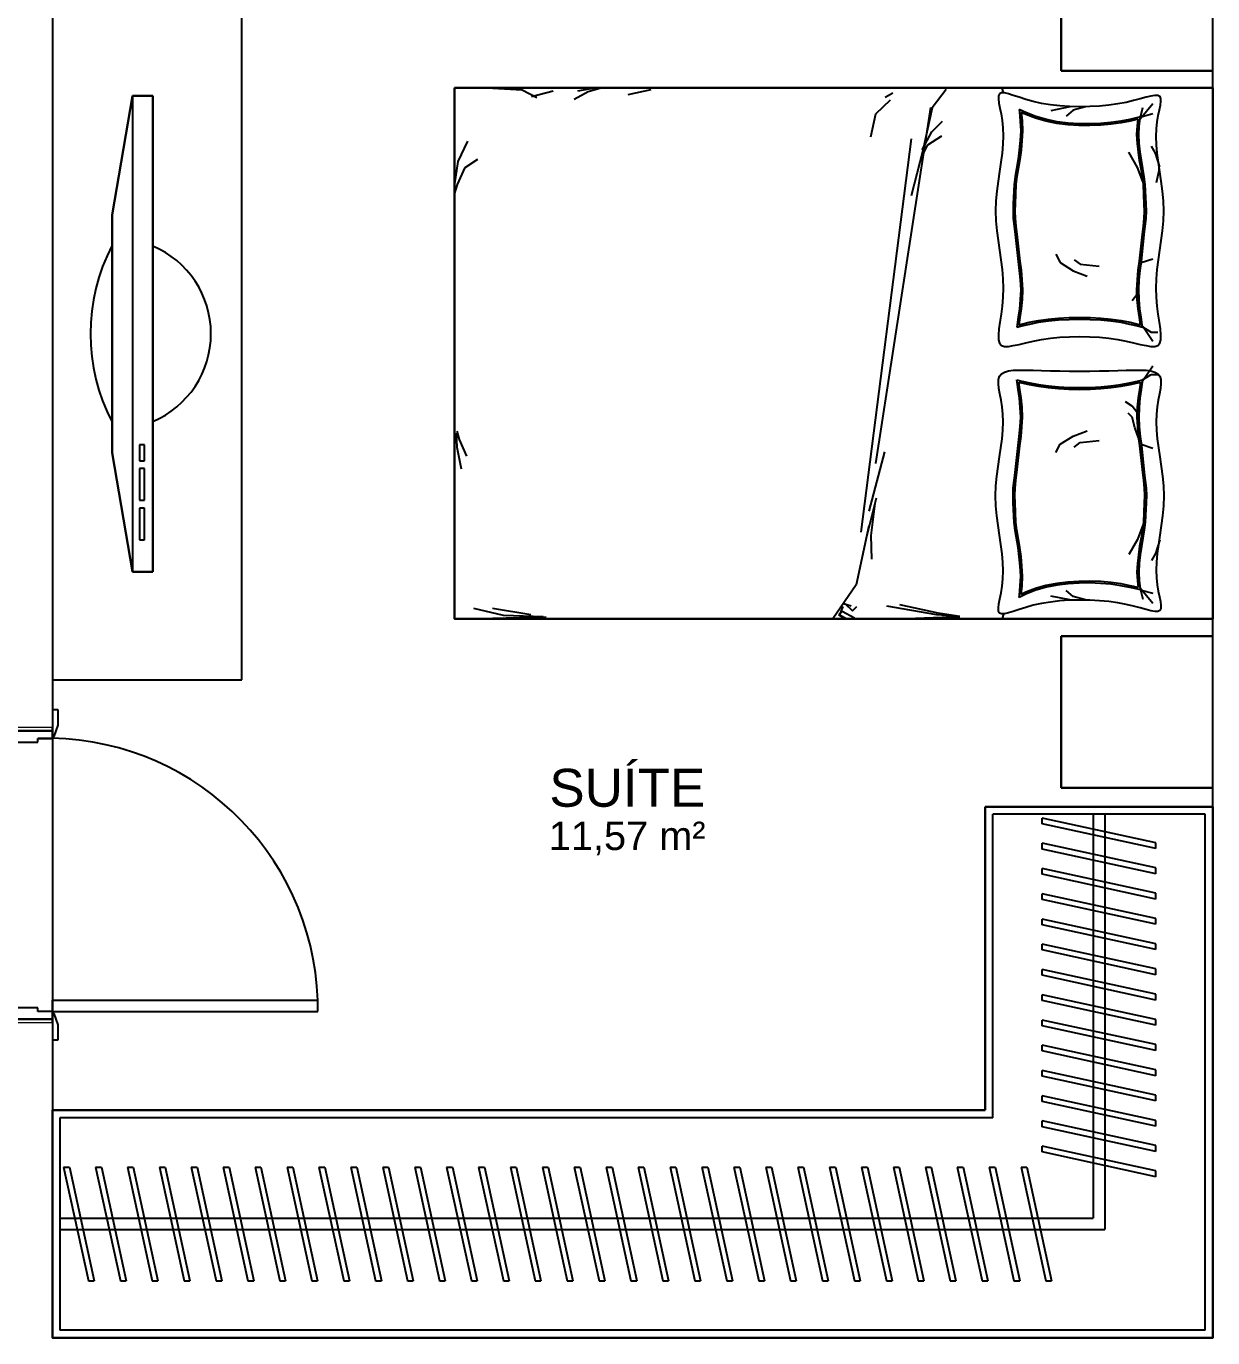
# Model space of a CAD drawing. Header units: centimetres. Extents: x -10.6 to 24.4, y 0 to 16.9.
# Drawn here: x 5.491 to 8.62, y 11.22 to 14.678 of the extents above; entities that cross this region are included whole.
import ezdxf

# ---------------------------------------------------------------- set-up
doc = ezdxf.new("R2010")
doc.units = ezdxf.units.CM
doc.layers.add('LANG-CAMA', color=9, linetype='Continuous')
doc.layers.add('LANG-PAREDE', color=3, linetype='Continuous')
doc.styles.add('Arial', font='arial.ttf', dxfattribs={"height": 7.5})
doc.styles.add('Arial_1', font='arial.ttf', dxfattribs={"height": 10})

msp = doc.modelspace()

# ---------------------------------------------------------------- linework, layer by layer
at = {"lineweight": 20}
for p, q in [((5.56, 12.83), (5.56, 15)), ((8.62, 15), (8.62, 12.62)), ((5.46, 12.83), (5.56, 12.83)), ((5.56, 12.05), (5.46, 12.05)), ((5.56, 11.82), (5.56, 12.05))]:
    msp.add_line(p, q, dxfattribs=at)
for p, q in [((8.22, 14.56), (8.22, 14.96)), ((8.22, 14.56), (8.22, 14.96)), ((8.22, 14.96), (8.22, 14.56)), ((6.06, 12.9547), (6.06, 14.8499)), ((8.62, 14.56), (8.22, 14.56)), ((8.62, 14.56), (8.22, 14.56)), ((8.22, 14.56), (8.62, 14.56)), ((5.7176, 14.1804), (5.771, 14.494)), ((5.7176, 14.1804), (5.771, 14.494)), ((5.771, 14.494), (5.7176, 14.1804)), ((5.771, 14.494), (5.8245, 14.494)), ((5.771, 14.494), (5.771, 13.2395)), ((5.771, 14.494), (5.8245, 14.494)), ((5.8245, 14.494), (5.771, 14.494)), ((5.8245, 14.494), (5.8245, 14.0981)), ((5.8245, 14.494), (5.8245, 13.2395)), ((5.8245, 13.2395), (5.8245, 14.494)), ((8.62, 14.515), (6.62, 14.515)), ((6.62, 14.515), (6.62, 13.115)), ((8.62, 14.515), (6.62, 14.515)), ((6.62, 14.515), (6.62, 13.115)), ((8.62, 14.515), (6.62, 14.515)), ((6.62, 14.515), (6.62, 13.115)), ((8.62, 14.515), (6.62, 14.515)), ((6.62, 14.515), (6.62, 13.115)), ((6.62, 13.115), (6.62, 14.515)), ((8.62, 14.515), (6.62, 14.515)), ((6.62, 14.515), (6.62, 13.115)), ((6.7059, 14.515), (6.7988, 14.51)), ((6.7988, 14.51), (6.8375, 14.4898)), ((6.881, 14.5066), (6.8237, 14.4914)), ((6.9732, 14.5049), (6.9361, 14.4847)), ((6.9951, 14.515), (6.9446, 14.5066)), ((7.0102, 14.515), (6.9732, 14.5049)), ((7.1382, 14.51), (7.0776, 14.4965)), ((7.7761, 14.5014), (7.7559, 14.4896)), ((7.9166, 14.5104), (7.8797, 14.462)), ((8.055, 14.4943), (8.0548, 14.4861)), ((8.0575, 14.4996), (8.055, 14.4943)), ((8.0626, 14.5019), (8.0575, 14.4996)), ((8.0705, 14.5016), (8.0626, 14.5019)), ((8.0679, 14.5017), (8.0644, 14.515)), ((8.081, 14.4991), (8.0705, 14.5016)), ((8.094, 14.4951), (8.081, 14.4991)), ((8.1093, 14.4901), (8.094, 14.4951)), ((8.1269, 14.4846), (8.1093, 14.4901)), ((8.444, 14.4901), (8.4287, 14.486)), ((8.457, 14.4934), (8.444, 14.4901)), ((8.4675, 14.4952), (8.457, 14.4934)), ((8.4754, 14.4951), (8.4675, 14.4952)), ((8.4805, 14.4926), (8.4754, 14.4951)), ((8.483, 14.4875), (8.4805, 14.4926)), ((8.4832, 14.4797), (8.483, 14.4875)), ((7.7693, 14.4829), (7.7306, 14.4459)), ((7.8757, 14.4636), (7.731, 13.5251)), ((7.8797, 14.462), (7.8555, 14.3497)), ((8.0548, 14.4861), (8.0562, 14.4751)), ((8.0562, 14.4751), (8.0587, 14.4618)), ((8.0587, 14.4618), (8.0617, 14.4462)), ((8.1092, 14.4581), (8.11, 14.4519)), ((8.1284, 14.4489), (8.1092, 14.4581)), ((8.1466, 14.4791), (8.1269, 14.4846)), ((8.1683, 14.4742), (8.1466, 14.4791)), ((8.1918, 14.4704), (8.1683, 14.4742)), ((8.2167, 14.4676), (8.1918, 14.4704)), ((8.2431, 14.4648), (8.1928, 14.4547)), ((8.2426, 14.4658), (8.2167, 14.4676)), ((8.2517, 14.4561), (8.233, 14.4403)), ((8.269, 14.4652), (8.2426, 14.4658)), ((8.2848, 14.4648), (8.2517, 14.4561)), ((8.2954, 14.4655), (8.269, 14.4652)), ((8.3213, 14.4669), (8.2954, 14.4655)), ((8.3462, 14.4692), (8.3213, 14.4669)), ((8.3697, 14.4725), (8.3462, 14.4692)), ((8.3914, 14.4767), (8.3697, 14.4725)), ((8.4111, 14.4813), (8.3914, 14.4767)), ((8.4287, 14.486), (8.4111, 14.4813)), ((8.4286, 14.4331), (8.4617, 14.4734)), ((8.4286, 14.4346), (8.4358, 14.4633)), ((8.4763, 14.442), (8.4793, 14.4567)), ((8.4793, 14.4567), (8.4818, 14.4694)), ((8.4818, 14.4694), (8.4832, 14.4797)), ((7.7306, 14.4459), (7.7171, 14.3853)), ((7.8788, 14.3988), (7.9074, 14.4274)), ((8.0617, 14.4462), (8.0645, 14.4286)), ((8.0645, 14.4286), (8.0667, 14.4093)), ((8.11, 14.4519), (8.1124, 14.4276)), ((8.1124, 14.4276), (8.1134, 14.402)), ((8.1148, 14.4503), (8.117, 14.4279)), ((8.1266, 14.4447), (8.1148, 14.4503)), ((8.117, 14.4279), (8.1179, 14.402)), ((8.1523, 14.4347), (8.1266, 14.4447)), ((8.1538, 14.4391), (8.1284, 14.4489)), ((8.1801, 14.4269), (8.1523, 14.4347)), ((8.1812, 14.4314), (8.1538, 14.4391)), ((8.2088, 14.4213), (8.1801, 14.4269)), ((8.2095, 14.4258), (8.1812, 14.4314)), ((8.2379, 14.4177), (8.2088, 14.4213)), ((8.2384, 14.4223), (8.2095, 14.4258)), ((8.2673, 14.4204), (8.2384, 14.4223)), ((8.2961, 14.4202), (8.2673, 14.4204)), ((8.3242, 14.4213), (8.2961, 14.4202)), ((8.3514, 14.4237), (8.3242, 14.4213)), ((8.3519, 14.4192), (8.3245, 14.4167)), ((8.3772, 14.4273), (8.3514, 14.4237)), ((8.378, 14.4228), (8.3519, 14.4192)), ((8.401, 14.4319), (8.3772, 14.4273)), ((8.402, 14.4274), (8.378, 14.4228)), ((8.4222, 14.4369), (8.401, 14.4319)), ((8.4233, 14.4324), (8.402, 14.4274)), ((8.4211, 14.4146), (8.4233, 14.4324)), ((8.429, 14.4387), (8.4222, 14.4369)), ((8.4257, 14.4142), (8.4282, 14.4344)), ((8.4282, 14.4344), (8.429, 14.4387)), ((8.4315, 14.4389), (8.4617, 14.4475)), ((8.4713, 14.4068), (8.4735, 14.4253)), ((8.4735, 14.4253), (8.4763, 14.442)), ((7.8535, 14.3516), (7.8788, 14.3988)), ((7.8687, 14.3651), (7.9057, 14.3887)), ((8.0667, 14.4093), (8.0675, 14.3885)), ((8.0675, 14.3885), (8.0667, 14.3664)), ((8.1134, 14.402), (8.1124, 14.3762)), ((8.1179, 14.402), (8.1169, 14.3758)), ((8.2672, 14.4159), (8.2379, 14.4177)), ((8.2961, 14.4156), (8.2672, 14.4159)), ((8.3245, 14.4167), (8.2961, 14.4156)), ((8.4201, 14.3919), (8.4211, 14.4146)), ((8.4211, 14.3686), (8.4201, 14.3919)), ((8.4246, 14.3919), (8.4257, 14.4142)), ((8.4257, 14.369), (8.4246, 14.3919)), ((8.4705, 14.3867), (8.4713, 14.4068)), ((8.4713, 14.3652), (8.4705, 14.3867)), ((6.6301, 14.3206), (6.6554, 14.3744)), ((7.8247, 14.3808), (7.6923, 13.3438)), ((7.8555, 14.3497), (7.8247, 14.2308)), ((7.8502, 14.3281), (7.8687, 14.3651)), ((8.0667, 14.3664), (8.0644, 14.3432)), ((8.1098, 14.3511), (8.1064, 14.3271)), ((8.1124, 14.3762), (8.1098, 14.3511)), ((8.1144, 14.3506), (8.1109, 14.3264)), ((8.1169, 14.3758), (8.1144, 14.3506)), ((8.4237, 14.3457), (8.4211, 14.3686)), ((8.4282, 14.3463), (8.4257, 14.369)), ((8.4689, 14.3426), (8.4588, 14.3613)), ((8.4736, 14.3425), (8.4713, 14.3652)), ((6.6217, 14.2616), (6.6301, 14.3206)), ((6.6486, 14.3054), (6.6823, 14.3273)), ((8.0612, 14.3191), (8.0575, 14.2943)), ((8.0644, 14.3432), (8.0612, 14.3191)), ((8.1064, 14.3271), (8.099, 14.2817)), ((8.1109, 14.3264), (8.1035, 14.2811)), ((8.4214, 14.3052), (8.3984, 14.3455)), ((8.4271, 14.3234), (8.4237, 14.3457)), ((8.4309, 14.3016), (8.4271, 14.3234)), ((8.4317, 14.3241), (8.4282, 14.3463)), ((8.4354, 14.3024), (8.4317, 14.3241)), ((8.4804, 14.3066), (8.4689, 14.3426)), ((8.4768, 14.3187), (8.4736, 14.3425)), ((8.4805, 14.294), (8.4768, 14.3187)), ((6.6284, 14.26), (6.6486, 14.3054)), ((8.0575, 14.2943), (8.0538, 14.2688)), ((8.099, 14.2817), (8.096, 14.2605)), ((8.1035, 14.2811), (8.1005, 14.2599)), ((8.4358, 14.2678), (8.4214, 14.3052)), ((8.4345, 14.2803), (8.4309, 14.3016)), ((8.4375, 14.2597), (8.4345, 14.2803)), ((8.439, 14.281), (8.4354, 14.3024)), ((8.442, 14.2602), (8.439, 14.281)), ((8.4775, 14.2966), (8.4703, 14.265)), ((8.4775, 14.3052), (8.4775, 14.2966)), ((8.4842, 14.2687), (8.4805, 14.294)), ((6.62, 14.2347), (6.6284, 14.26)), ((8.0538, 14.2688), (8.0505, 14.2429)), ((8.096, 14.2605), (8.0939, 14.2092)), ((8.1005, 14.2599), (8.0985, 14.2089)), ((8.4395, 14.2088), (8.4375, 14.2597)), ((8.4441, 14.2091), (8.442, 14.2602)), ((8.4875, 14.2429), (8.4842, 14.2687)), ((8.0482, 14.2168), (8.0474, 14.1906)), ((8.0505, 14.2429), (8.0482, 14.2168)), ((8.4898, 14.2168), (8.4875, 14.2429)), ((8.4906, 14.1906), (8.4898, 14.2168)), ((5.7176, 14.1), (5.7176, 14.1804)), ((5.7176, 13.5531), (5.7176, 14.1804)), ((5.7176, 14.1804), (5.7176, 13.5531)), ((8.0474, 14.1906), (8.0482, 14.1644)), ((8.0939, 14.2092), (8.0932, 14.1897)), ((8.0932, 14.1897), (8.0939, 14.1702)), ((8.0985, 14.2089), (8.0978, 14.1897)), ((8.0978, 14.1897), (8.0985, 14.1705)), ((8.4402, 14.1897), (8.4395, 14.2088)), ((8.4395, 14.1705), (8.4402, 14.1897)), ((8.4448, 14.1897), (8.4441, 14.2091)), ((8.4441, 14.1702), (8.4448, 14.1897)), ((8.4898, 14.1644), (8.4906, 14.1906)), ((8.0482, 14.1644), (8.0505, 14.1384)), ((8.0939, 14.1702), (8.096, 14.1499)), ((8.096, 14.1499), (8.099, 14.1286)), ((8.0985, 14.1705), (8.1005, 14.1504)), ((8.1005, 14.1504), (8.1035, 14.1293)), ((8.4345, 14.1293), (8.4375, 14.1504)), ((8.4375, 14.1504), (8.4395, 14.1705)), ((8.439, 14.1286), (8.442, 14.1499)), ((8.442, 14.1499), (8.4441, 14.1702)), ((8.4875, 14.1384), (8.4898, 14.1644)), ((8.0505, 14.1384), (8.0538, 14.1126)), ((8.0538, 14.1126), (8.0575, 14.0869)), ((8.099, 14.1286), (8.1064, 14.0577)), ((8.1035, 14.1293), (8.1109, 14.0584)), ((8.4271, 14.0584), (8.4345, 14.1293)), ((8.4316, 14.0577), (8.439, 14.1286)), ((8.4805, 14.0869), (8.4842, 14.1126)), ((8.4842, 14.1126), (8.4875, 14.1384)), ((8.0575, 14.0869), (8.0612, 14.0615)), ((8.2057, 14.0762), (8.2172, 14.0546)), ((8.2057, 14.0762), (8.2172, 14.0546)), ((8.4768, 14.0615), (8.4805, 14.0869)), ((8.0612, 14.0615), (8.0644, 14.0364)), ((8.1064, 14.0577), (8.1098, 14.0337)), ((8.1109, 14.0584), (8.1144, 14.0342)), ((8.2172, 14.0546), (8.2517, 14.0331)), ((8.2172, 14.0546), (8.2517, 14.0331)), ((8.2546, 14.0618), (8.2704, 14.0503)), ((8.2546, 14.0618), (8.2704, 14.0503)), ((8.2704, 14.0503), (8.3208, 14.0446)), ((8.2704, 14.0503), (8.3208, 14.0446)), ((8.4236, 14.0342), (8.4271, 14.0584)), ((8.4282, 14.0337), (8.4316, 14.0577)), ((8.4315, 14.0546), (8.4617, 14.0647)), ((8.4736, 14.0364), (8.4768, 14.0615)), ((8.0644, 14.0364), (8.0667, 14.0115)), ((8.0667, 14.0115), (8.0675, 13.9871)), ((8.1098, 14.0337), (8.1124, 14.0087)), ((8.1124, 14.0087), (8.1134, 13.9828)), ((8.1144, 14.0342), (8.1169, 14.009)), ((8.1169, 14.009), (8.1179, 13.9829)), ((8.2517, 14.0331), (8.2891, 14.0187)), ((8.2517, 14.0331), (8.2891, 14.0187)), ((8.4201, 13.9829), (8.4211, 14.009)), ((8.4211, 14.009), (8.4236, 14.0342)), ((8.4246, 13.9828), (8.4256, 14.0087)), ((8.4256, 14.0087), (8.4282, 14.0337)), ((8.4705, 13.9871), (8.4713, 14.0115)), ((8.4713, 14.0115), (8.4736, 14.0364)), ((8.0675, 13.9871), (8.0667, 13.9631)), ((8.1134, 13.9828), (8.1124, 13.9572)), ((8.1179, 13.9829), (8.117, 13.9569)), ((8.42, 13.9698), (8.4071, 13.954)), ((8.421, 13.9569), (8.4201, 13.9829)), ((8.4256, 13.9572), (8.4246, 13.9828)), ((8.4713, 13.9631), (8.4705, 13.9871)), ((8.0645, 13.9399), (8.0617, 13.918)), ((8.0667, 13.9631), (8.0645, 13.9399)), ((8.1124, 13.9572), (8.11, 13.9329)), ((8.117, 13.9569), (8.1146, 13.9323)), ((8.4234, 13.9323), (8.421, 13.9569)), ((8.428, 13.9329), (8.4256, 13.9572)), ((8.4735, 13.9399), (8.4713, 13.9631)), ((8.4763, 13.918), (8.4735, 13.9399)), ((8.0617, 13.918), (8.0587, 13.8977)), ((8.107, 13.9105), (8.104, 13.8906)), ((8.11, 13.9329), (8.107, 13.9105)), ((8.1116, 13.9099), (8.1087, 13.8906)), ((8.1146, 13.9323), (8.1116, 13.9099)), ((8.1362, 13.897), (8.16, 13.9016)), ((8.16, 13.9016), (8.1859, 13.9052)), ((8.1608, 13.8971), (8.1865, 13.9007)), ((8.1859, 13.9052), (8.213, 13.9078)), ((8.1865, 13.9007), (8.2133, 13.9032)), ((8.213, 13.9078), (8.2408, 13.9093)), ((8.2133, 13.9032), (8.241, 13.9047)), ((8.2408, 13.9093), (8.269, 13.9098)), ((8.241, 13.9047), (8.269, 13.9052)), ((8.269, 13.9098), (8.2972, 13.9093)), ((8.269, 13.9052), (8.297, 13.9047)), ((8.297, 13.9047), (8.3247, 13.9032)), ((8.2972, 13.9093), (8.325, 13.9078)), ((8.3247, 13.9032), (8.3515, 13.9007)), ((8.325, 13.9078), (8.3521, 13.9052)), ((8.3515, 13.9007), (8.3772, 13.8971)), ((8.3521, 13.9052), (8.378, 13.9016)), ((8.378, 13.9016), (8.4018, 13.897)), ((8.4264, 13.9099), (8.4234, 13.9323)), ((8.4293, 13.8906), (8.4264, 13.9099)), ((8.431, 13.9105), (8.428, 13.9329)), ((8.434, 13.8906), (8.431, 13.9105)), ((8.4793, 13.8977), (8.4763, 13.918)), ((8.0562, 13.8796), (8.0548, 13.8639)), ((8.0587, 13.8977), (8.0562, 13.8796)), ((8.104, 13.8906), (8.1032, 13.8846)), ((8.1032, 13.8846), (8.1164, 13.8878)), ((8.1087, 13.8906), (8.1153, 13.8922)), ((8.1153, 13.8922), (8.1362, 13.897)), ((8.1164, 13.8878), (8.1372, 13.8925)), ((8.1372, 13.8925), (8.1608, 13.8971)), ((8.3772, 13.8971), (8.4008, 13.8925)), ((8.4008, 13.8925), (8.4216, 13.8878)), ((8.4018, 13.897), (8.4227, 13.8922)), ((8.4216, 13.8878), (8.4348, 13.8846)), ((8.4227, 13.8922), (8.4293, 13.8906)), ((8.4348, 13.8846), (8.434, 13.8906)), ((8.4344, 13.885), (8.4574, 13.8707)), ((8.4358, 13.8865), (8.4617, 13.8477)), ((8.4574, 13.8707), (8.4747, 13.8707)), ((8.4818, 13.8796), (8.4793, 13.8977)), ((8.4832, 13.8639), (8.4818, 13.8796)), ((8.0548, 13.8639), (8.055, 13.8512)), ((8.055, 13.8512), (8.0575, 13.8418)), ((8.0575, 13.8418), (8.0626, 13.836)), ((8.0626, 13.836), (8.0705, 13.8335)), ((8.0705, 13.8335), (8.081, 13.8335)), ((8.081, 13.8335), (8.094, 13.8355)), ((8.094, 13.8355), (8.1093, 13.8389)), ((8.1093, 13.8389), (8.1269, 13.8432)), ((8.1269, 13.8432), (8.1466, 13.8477)), ((8.1466, 13.8477), (8.1683, 13.8519)), ((8.1683, 13.8519), (8.1918, 13.8552)), ((8.1918, 13.8552), (8.2167, 13.8575)), ((8.2167, 13.8575), (8.2426, 13.859)), ((8.2426, 13.859), (8.269, 13.8594)), ((8.269, 13.8594), (8.2954, 13.859)), ((8.2954, 13.859), (8.3213, 13.8575)), ((8.3213, 13.8575), (8.3462, 13.8552)), ((8.3462, 13.8552), (8.3697, 13.8519)), ((8.3697, 13.8519), (8.3914, 13.8477)), ((8.3914, 13.8477), (8.4111, 13.8432)), ((8.4111, 13.8432), (8.4287, 13.8389)), ((8.4287, 13.8389), (8.444, 13.8355)), ((8.444, 13.8355), (8.457, 13.8335)), ((8.457, 13.8335), (8.4675, 13.8335)), ((8.4675, 13.8335), (8.4754, 13.836)), ((8.4754, 13.836), (8.4805, 13.8418)), ((8.4805, 13.8418), (8.483, 13.8512)), ((8.483, 13.8512), (8.4832, 13.8639)), ((8.0575, 13.7549), (8.0626, 13.7614)), ((8.0626, 13.7614), (8.0705, 13.7659)), ((8.0705, 13.7659), (8.081, 13.7689)), ((8.081, 13.7689), (8.094, 13.7705)), ((8.094, 13.7705), (8.1093, 13.7711)), ((8.1093, 13.7711), (8.1269, 13.771)), ((8.1269, 13.771), (8.1466, 13.7705)), ((8.1466, 13.7705), (8.1683, 13.7698)), ((8.1683, 13.7698), (8.1918, 13.7692)), ((8.1918, 13.7692), (8.2167, 13.7688)), ((8.2167, 13.7688), (8.2426, 13.7686)), ((8.2426, 13.7686), (8.269, 13.7685)), ((8.269, 13.7685), (8.2954, 13.7686)), ((8.2954, 13.7686), (8.3213, 13.7688)), ((8.3213, 13.7688), (8.3462, 13.7692)), ((8.3462, 13.7692), (8.3697, 13.7698)), ((8.3697, 13.7698), (8.3914, 13.7705)), ((8.3914, 13.7705), (8.4111, 13.771)), ((8.4111, 13.771), (8.4287, 13.7711)), ((8.4287, 13.7711), (8.444, 13.7705)), ((8.4358, 13.7435), (8.4617, 13.7823)), ((8.444, 13.7705), (8.457, 13.7689)), ((8.457, 13.7689), (8.4675, 13.7659)), ((8.4675, 13.7659), (8.4754, 13.7614)), ((8.4754, 13.7614), (8.4805, 13.7549)), ((8.0548, 13.7355), (8.055, 13.7462)), ((8.0562, 13.7228), (8.0548, 13.7355)), ((8.055, 13.7462), (8.0575, 13.7549)), ((8.1032, 13.7454), (8.1164, 13.7422)), ((8.104, 13.7394), (8.1032, 13.7454)), ((8.107, 13.7195), (8.104, 13.7394)), ((8.1087, 13.7394), (8.1153, 13.7378)), ((8.1116, 13.7201), (8.1087, 13.7394)), ((8.1153, 13.7378), (8.1362, 13.733)), ((8.1164, 13.7422), (8.1372, 13.7375)), ((8.1362, 13.733), (8.16, 13.7284)), ((8.1372, 13.7375), (8.1608, 13.7329)), ((8.16, 13.7284), (8.1859, 13.7248)), ((8.1608, 13.7329), (8.1865, 13.7293)), ((8.1865, 13.7293), (8.2133, 13.7268)), ((8.2133, 13.7268), (8.241, 13.7253)), ((8.297, 13.7253), (8.3247, 13.7268)), ((8.3247, 13.7268), (8.3515, 13.7293)), ((8.3515, 13.7293), (8.3772, 13.7329)), ((8.3521, 13.7248), (8.378, 13.7284)), ((8.3772, 13.7329), (8.4008, 13.7375)), ((8.378, 13.7284), (8.4018, 13.733)), ((8.4008, 13.7375), (8.4216, 13.7422)), ((8.4018, 13.733), (8.4227, 13.7378)), ((8.4216, 13.7422), (8.4348, 13.7454)), ((8.4227, 13.7378), (8.4293, 13.7394)), ((8.4293, 13.7394), (8.4264, 13.7201)), ((8.434, 13.7394), (8.431, 13.7195)), ((8.4348, 13.7454), (8.434, 13.7394)), ((8.4344, 13.745), (8.4574, 13.7593)), ((8.4574, 13.7593), (8.4747, 13.7593)), ((8.4805, 13.7549), (8.483, 13.7462)), ((8.4832, 13.7355), (8.4818, 13.7228)), ((8.483, 13.7462), (8.4832, 13.7355)), ((8.0587, 13.7083), (8.0562, 13.7228)), ((8.0617, 13.6921), (8.0587, 13.7083)), ((8.0645, 13.6743), (8.0617, 13.6921)), ((8.11, 13.6971), (8.107, 13.7195)), ((8.1124, 13.6728), (8.11, 13.6971)), ((8.1146, 13.6977), (8.1116, 13.7201)), ((8.117, 13.6731), (8.1146, 13.6977)), ((8.1859, 13.7248), (8.213, 13.7222)), ((8.213, 13.7222), (8.2408, 13.7207)), ((8.2408, 13.7207), (8.269, 13.7202)), ((8.241, 13.7253), (8.269, 13.7248)), ((8.269, 13.7248), (8.297, 13.7253)), ((8.269, 13.7202), (8.2972, 13.7207)), ((8.2972, 13.7207), (8.325, 13.7222)), ((8.325, 13.7222), (8.3521, 13.7248)), ((8.4234, 13.6977), (8.421, 13.6731)), ((8.4264, 13.7201), (8.4234, 13.6977)), ((8.428, 13.6971), (8.4256, 13.6728)), ((8.431, 13.7195), (8.428, 13.6971)), ((8.4763, 13.6921), (8.4735, 13.6743)), ((8.4793, 13.7083), (8.4763, 13.6921)), ((8.4818, 13.7228), (8.4793, 13.7083)), ((8.0667, 13.6551), (8.0645, 13.6743)), ((8.1134, 13.6472), (8.1124, 13.6728)), ((8.1179, 13.6471), (8.117, 13.6731)), ((8.4071, 13.676), (8.3898, 13.6875)), ((8.4071, 13.6472), (8.397, 13.6573)), ((8.42, 13.6602), (8.4071, 13.676)), ((8.421, 13.6731), (8.4201, 13.6471)), ((8.4256, 13.6728), (8.4246, 13.6472)), ((8.4735, 13.6743), (8.4713, 13.6551)), ((5.7176, 13.5531), (5.7176, 13.6335)), ((5.8245, 13.6355), (5.8245, 13.2395)), ((8.0675, 13.6346), (8.0667, 13.6551)), ((8.0667, 13.6129), (8.0675, 13.6346)), ((8.1124, 13.6213), (8.1134, 13.6472)), ((8.1169, 13.621), (8.1179, 13.6471)), ((8.4143, 13.6199), (8.4071, 13.6472)), ((8.4201, 13.6471), (8.4211, 13.621)), ((8.4246, 13.6472), (8.4256, 13.6213)), ((8.4713, 13.6551), (8.4705, 13.6346)), ((8.4705, 13.6346), (8.4713, 13.6129)), ((6.6246, 13.6048), (6.6263, 13.5678)), ((6.6263, 13.6099), (6.6331, 13.588)), ((6.6331, 13.588), (6.6516, 13.5442)), ((8.0612, 13.5665), (8.0644, 13.5901)), ((8.0644, 13.5901), (8.0667, 13.6129)), ((8.1064, 13.5723), (8.1098, 13.5963)), ((8.1098, 13.5963), (8.1124, 13.6213)), ((8.1109, 13.5716), (8.1144, 13.5958)), ((8.1144, 13.5958), (8.1169, 13.621)), ((8.2172, 13.5754), (8.2517, 13.5969)), ((8.2517, 13.5969), (8.2891, 13.6113)), ((8.4243, 13.5926), (8.4143, 13.6199)), ((8.4211, 13.621), (8.4236, 13.5958)), ((8.4236, 13.5958), (8.4271, 13.5716)), ((8.4256, 13.6213), (8.4282, 13.5963)), ((8.4282, 13.5963), (8.4316, 13.5723)), ((8.4713, 13.6129), (8.4736, 13.5901)), ((8.4736, 13.5901), (8.4768, 13.5665)), ((5.7898, 13.574), (5.7898, 13.5322)), ((5.8031, 13.574), (5.7898, 13.574)), ((5.8031, 13.5322), (5.8031, 13.574)), ((6.6263, 13.5678), (6.6381, 13.5106)), ((7.7546, 13.5557), (7.7127, 13.3994)), ((8.0575, 13.5421), (8.0612, 13.5665)), ((8.099, 13.5014), (8.1064, 13.5723)), ((8.1035, 13.5007), (8.1109, 13.5716)), ((8.2057, 13.5538), (8.2172, 13.5754)), ((8.2546, 13.5682), (8.2704, 13.5797)), ((8.2704, 13.5797), (8.3208, 13.5854)), ((8.4271, 13.5716), (8.4345, 13.5007)), ((8.4315, 13.5754), (8.4617, 13.5653)), ((8.4316, 13.5723), (8.439, 13.5014)), ((8.4768, 13.5665), (8.4805, 13.5421)), ((5.771, 13.2395), (5.7176, 13.5531)), ((5.771, 13.2395), (5.7176, 13.5531)), ((5.7176, 13.5531), (5.771, 13.2395)), ((5.7898, 13.5322), (5.8031, 13.5322)), ((8.0538, 13.517), (8.0575, 13.5421)), ((8.4805, 13.5421), (8.4842, 13.517)), ((5.7898, 13.5113), (5.7898, 13.4277)), ((5.8031, 13.5113), (5.7898, 13.5113)), ((5.8031, 13.4277), (5.8031, 13.5113)), ((8.0482, 13.4655), (8.0505, 13.4915)), ((8.0505, 13.4915), (8.0538, 13.517)), ((8.096, 13.4801), (8.099, 13.5014)), ((8.1005, 13.4796), (8.1035, 13.5007)), ((8.4345, 13.5007), (8.4375, 13.4796)), ((8.439, 13.5014), (8.442, 13.4801)), ((8.4842, 13.517), (8.4875, 13.4915)), ((8.4875, 13.4915), (8.4898, 13.4655)), ((8.0474, 13.4394), (8.0482, 13.4655)), ((8.0932, 13.4403), (8.0939, 13.4598)), ((8.0939, 13.4598), (8.096, 13.4801)), ((8.0978, 13.4403), (8.0985, 13.4595)), ((8.0985, 13.4595), (8.1005, 13.4796)), ((8.4375, 13.4796), (8.4395, 13.4595)), ((8.4395, 13.4595), (8.4402, 13.4403)), ((8.442, 13.4801), (8.4441, 13.4598)), ((8.4441, 13.4598), (8.4448, 13.4403)), ((8.4898, 13.4655), (8.4906, 13.4394)), ((5.7898, 13.4277), (5.8031, 13.4277)), ((7.7326, 13.4335), (7.7061, 13.3278)), ((7.7288, 13.419), (7.7187, 13.3349)), ((8.0482, 13.4132), (8.0474, 13.4394)), ((8.0939, 13.4208), (8.0932, 13.4403)), ((8.096, 13.3695), (8.0939, 13.4208)), ((8.0985, 13.4211), (8.0978, 13.4403)), ((8.1005, 13.3701), (8.0985, 13.4211)), ((8.4395, 13.4212), (8.4375, 13.3703)), ((8.4402, 13.4403), (8.4395, 13.4212)), ((8.4441, 13.4209), (8.442, 13.3698)), ((8.4448, 13.4403), (8.4441, 13.4209)), ((8.4906, 13.4394), (8.4898, 13.4132)), ((5.7898, 13.4068), (5.7898, 13.3231)), ((5.8031, 13.4068), (5.7898, 13.4068)), ((5.8031, 13.3231), (5.8031, 13.4068)), ((8.0505, 13.3871), (8.0482, 13.4132)), ((8.0538, 13.3612), (8.0505, 13.3871)), ((8.4875, 13.3871), (8.4842, 13.3613)), ((8.4898, 13.4132), (8.4875, 13.3871)), ((7.7127, 13.3608), (7.6797, 13.2045)), ((8.0575, 13.3357), (8.0538, 13.3612)), ((8.099, 13.3483), (8.096, 13.3695)), ((8.1064, 13.3029), (8.099, 13.3483)), ((8.1035, 13.3489), (8.1005, 13.3701)), ((8.1109, 13.3036), (8.1035, 13.3489)), ((8.4358, 13.3622), (8.4214, 13.3248)), ((8.4345, 13.3497), (8.4309, 13.3284)), ((8.4375, 13.3703), (8.4345, 13.3497)), ((8.439, 13.349), (8.4354, 13.3276)), ((8.442, 13.3698), (8.439, 13.349)), ((8.4842, 13.3613), (8.4805, 13.336)), ((5.7898, 13.3231), (5.8031, 13.3231)), ((7.7187, 13.3349), (7.7204, 13.2726)), ((8.0612, 13.3109), (8.0575, 13.3357)), ((8.4214, 13.3248), (8.3984, 13.2845)), ((8.4309, 13.3284), (8.4271, 13.3066)), ((8.4354, 13.3276), (8.4317, 13.3059)), ((8.4804, 13.3234), (8.4689, 13.2874)), ((8.4805, 13.336), (8.4768, 13.3113)), ((8.0644, 13.2868), (8.0612, 13.3109)), ((8.0667, 13.2636), (8.0644, 13.2868)), ((8.1098, 13.2789), (8.1064, 13.3029)), ((8.1124, 13.2538), (8.1098, 13.2789)), ((8.1144, 13.2794), (8.1109, 13.3036)), ((8.1169, 13.2542), (8.1144, 13.2794)), ((8.4237, 13.2843), (8.4211, 13.2614)), ((8.4271, 13.3066), (8.4237, 13.2843)), ((8.4282, 13.2837), (8.4257, 13.261)), ((8.4317, 13.3059), (8.4282, 13.2837)), ((8.4689, 13.2874), (8.4588, 13.2687)), ((8.4736, 13.2875), (8.4713, 13.2648)), ((8.4768, 13.3113), (8.4736, 13.2875)), ((8.0675, 13.2415), (8.0667, 13.2636)), ((8.1134, 13.228), (8.1124, 13.2538)), ((8.1179, 13.228), (8.1169, 13.2542)), ((8.4211, 13.2614), (8.4201, 13.2381)), ((8.4257, 13.261), (8.4246, 13.2381)), ((8.4713, 13.2648), (8.4705, 13.2433)), ((8.4705, 13.2433), (8.4713, 13.2232)), ((5.8245, 13.2395), (5.771, 13.2395)), ((5.8245, 13.2395), (5.771, 13.2395)), ((5.771, 13.2395), (5.8245, 13.2395)), ((8.0645, 13.2014), (8.0667, 13.2207)), ((8.0667, 13.2207), (8.0675, 13.2415)), ((8.1124, 13.2024), (8.1134, 13.228)), ((8.117, 13.2021), (8.1179, 13.228)), ((8.2088, 13.2087), (8.1801, 13.2031)), ((8.2379, 13.2123), (8.2088, 13.2087)), ((8.2384, 13.2077), (8.2095, 13.2042)), ((8.2672, 13.2141), (8.2379, 13.2123)), ((8.2673, 13.2096), (8.2384, 13.2077)), ((8.2961, 13.2144), (8.2672, 13.2141)), ((8.2961, 13.2098), (8.2673, 13.2096)), ((8.3245, 13.2133), (8.2961, 13.2144)), ((8.3242, 13.2087), (8.2961, 13.2098)), ((8.3514, 13.2063), (8.3242, 13.2087)), ((8.3519, 13.2108), (8.3245, 13.2133)), ((8.378, 13.2072), (8.3519, 13.2108)), ((8.4201, 13.2381), (8.4211, 13.2154)), ((8.4211, 13.2154), (8.4233, 13.1976)), ((8.4246, 13.2381), (8.4257, 13.2158)), ((8.4257, 13.2158), (8.4282, 13.1956)), ((8.4713, 13.2232), (8.4735, 13.2047)), ((7.6797, 13.2045), (7.6182, 13.115)), ((7.6797, 13.2045), (7.6182, 13.115)), ((8.0587, 13.1682), (8.0617, 13.1838)), ((8.0617, 13.1838), (8.0645, 13.2014)), ((8.1284, 13.1811), (8.1092, 13.1719)), ((8.1092, 13.1719), (8.11, 13.1781)), ((8.11, 13.1781), (8.1124, 13.2024)), ((8.1148, 13.1797), (8.117, 13.2021)), ((8.1266, 13.1853), (8.1148, 13.1797)), ((8.1523, 13.1953), (8.1266, 13.1853)), ((8.1538, 13.1909), (8.1284, 13.1811)), ((8.1801, 13.2031), (8.1523, 13.1953)), ((8.1812, 13.1986), (8.1538, 13.1909)), ((8.2095, 13.2042), (8.1812, 13.1986)), ((8.2431, 13.1652), (8.1928, 13.1753)), ((8.2517, 13.1739), (8.233, 13.1897)), ((8.2848, 13.1652), (8.2517, 13.1739)), ((8.3772, 13.2027), (8.3514, 13.2063)), ((8.401, 13.1981), (8.3772, 13.2027)), ((8.402, 13.2026), (8.378, 13.2072)), ((8.4222, 13.1931), (8.401, 13.1981)), ((8.4233, 13.1976), (8.402, 13.2026)), ((8.429, 13.1913), (8.4222, 13.1931)), ((8.4282, 13.1956), (8.429, 13.1913)), ((8.4286, 13.1969), (8.4617, 13.1566)), ((8.4286, 13.1954), (8.4358, 13.1667)), ((8.4315, 13.1911), (8.4617, 13.1825)), ((8.4735, 13.2047), (8.4763, 13.188)), ((8.4763, 13.188), (8.4793, 13.1733)), ((8.4793, 13.1733), (8.4818, 13.1606)), ((6.7493, 13.1243), (6.6718, 13.1428)), ((6.822, 13.1259), (6.7206, 13.1428)), ((7.6445, 13.148), (7.6357, 13.126)), ((7.6462, 13.1557), (7.6665, 13.1495)), ((7.6497, 13.1557), (7.6699, 13.136)), ((7.6699, 13.136), (7.6816, 13.1478)), ((7.8923, 13.1254), (7.7608, 13.149)), ((7.8923, 13.1254), (7.7608, 13.149)), ((7.8956, 13.1305), (7.7945, 13.1523)), ((8.0548, 13.1439), (8.0562, 13.1549)), ((8.055, 13.1357), (8.0548, 13.1439)), ((8.0562, 13.1549), (8.0587, 13.1682)), ((8.1093, 13.1399), (8.094, 13.1349)), ((8.1269, 13.1454), (8.1093, 13.1399)), ((8.1466, 13.1509), (8.1269, 13.1454)), ((8.1683, 13.1558), (8.1466, 13.1509)), ((8.1918, 13.1596), (8.1683, 13.1558)), ((8.2167, 13.1624), (8.1918, 13.1596)), ((8.2426, 13.1642), (8.2167, 13.1624)), ((8.269, 13.1648), (8.2426, 13.1642)), ((8.2954, 13.1645), (8.269, 13.1648)), ((8.3213, 13.1631), (8.2954, 13.1645)), ((8.3462, 13.1608), (8.3213, 13.1631)), ((8.3697, 13.1575), (8.3462, 13.1608)), ((8.3914, 13.1533), (8.3697, 13.1575)), ((8.4111, 13.1487), (8.3914, 13.1533)), ((8.4287, 13.144), (8.4111, 13.1487)), ((8.444, 13.1399), (8.4287, 13.144)), ((8.457, 13.1366), (8.444, 13.1399)), ((8.483, 13.1425), (8.4805, 13.1374)), ((8.4818, 13.1606), (8.4832, 13.1503)), ((8.4832, 13.1503), (8.483, 13.1425)), ((6.62, 13.115), (8.62, 13.115)), ((6.62, 13.115), (8.62, 13.115)), ((6.62, 13.115), (8.62, 13.115)), ((6.62, 13.115), (8.62, 13.115)), ((6.62, 13.115), (8.62, 13.115)), ((6.8625, 13.1194), (6.6861, 13.115)), ((6.854, 13.1209), (6.7493, 13.1243)), ((7.6423, 13.1348), (7.6334, 13.126)), ((7.6334, 13.126), (7.6481, 13.115)), ((7.6357, 13.126), (7.6558, 13.115)), ((7.6753, 13.1169), (7.6423, 13.1348)), ((7.7898, 13.115), (7.9533, 13.1217)), ((7.9411, 13.1221), (7.8923, 13.1254)), ((7.9533, 13.1217), (7.8956, 13.1305)), ((8.0575, 13.1304), (8.055, 13.1357)), ((8.0626, 13.1281), (8.0575, 13.1304)), ((8.0705, 13.1284), (8.0626, 13.1281)), ((8.0679, 13.1283), (8.0644, 13.115)), ((8.081, 13.1309), (8.0705, 13.1284)), ((8.094, 13.1349), (8.081, 13.1309)), ((8.4675, 13.1348), (8.457, 13.1366)), ((8.4754, 13.1349), (8.4675, 13.1348)), ((8.4805, 13.1374), (8.4754, 13.1349)), ((8.22, 13.07), (8.62, 13.07)), ((8.22, 12.67), (8.22, 13.07)), ((8.22, 12.67), (8.22, 13.07)), ((8.22, 13.07), (8.62, 13.07)), ((8.62, 13.07), (8.22, 13.07)), ((8.22, 13.07), (8.22, 12.67)), ((5.56, 12.9547), (6.06, 12.9547)), ((5.575, 12.875), (5.56, 12.875)), ((5.575, 12.835), (5.575, 12.875)), ((5.56, 12.83), (5.56, 12.805)), ((5.56, 12.82), (5.56, 12.83)), ((5.565, 12.805), (5.575, 12.835)), ((5.56, 12.82), (5.46, 12.82)), ((5.46, 12.82), (5.56, 12.82)), ((5.522, 12.79), (5.522, 12.8)), ((5.522, 12.8), (5.56, 12.8)), ((5.56, 12.8), (5.56, 12.82)), ((5.56, 12.805), (5.565, 12.805)), ((5.46, 12.79), (5.522, 12.79)), ((8.62, 12.67), (8.22, 12.67)), ((8.62, 12.67), (8.22, 12.67)), ((8.22, 12.67), (8.62, 12.67)), ((8.02, 12.62), (8.62, 12.62)), ((8.02, 11.82), (8.02, 12.62)), ((8.62, 12.62), (8.02, 12.62)), ((8.02, 12.62), (8.02, 11.82)), ((8.62, 12.62), (8.02, 12.62)), ((8.02, 12.62), (8.02, 11.82)), ((8.62, 12.62), (8.62, 11.22)), ((8.62, 11.22), (8.62, 12.62)), ((8.62, 11.22), (8.62, 12.62)), ((8.04, 11.8), (8.04, 12.6)), ((8.6, 12.6), (8.04, 12.6)), ((8.1702, 12.575), (8.1702, 12.59)), ((8.4702, 12.525), (8.1702, 12.59)), ((8.305, 12.6), (8.305, 11.535)), ((8.335, 12.6), (8.335, 11.505)), ((8.6, 11.24), (8.6, 12.6)), ((8.4702, 12.5096), (8.1702, 12.575)), ((8.1702, 12.5085), (8.1702, 12.5235)), ((8.4702, 12.4585), (8.1702, 12.5235)), ((8.4702, 12.5096), (8.4702, 12.525)), ((8.4702, 12.4431), (8.1702, 12.5085)), ((8.1702, 12.4419), (8.1702, 12.4569)), ((8.4702, 12.3919), (8.1702, 12.4569)), ((8.4702, 12.4431), (8.4702, 12.4585)), ((8.4702, 12.3766), (8.1702, 12.4419)), ((8.1702, 12.3754), (8.1702, 12.3904)), ((8.4702, 12.3254), (8.1702, 12.3904)), ((8.4702, 12.3766), (8.4702, 12.3919)), ((8.4702, 12.31), (8.1702, 12.3754)), ((8.1702, 12.3088), (8.1702, 12.3238)), ((8.4702, 12.2588), (8.1702, 12.3238)), ((8.4702, 12.2435), (8.1702, 12.3088)), ((8.4702, 12.31), (8.4702, 12.3254)), ((8.1702, 12.2423), (8.1702, 12.2573)), ((8.4702, 12.1923), (8.1702, 12.2573)), ((8.4702, 12.177), (8.1702, 12.2423)), ((8.4702, 12.2435), (8.4702, 12.2588)), ((8.1702, 12.1758), (8.1702, 12.1908)), ((8.4702, 12.1258), (8.1702, 12.1908)), ((8.4702, 12.1104), (8.1702, 12.1758)), ((8.4702, 12.177), (8.4702, 12.1923)), ((5.56, 12.08), (5.56, 12.11)), ((5.56, 12.11), (6.26, 12.11)), ((6.26, 12.08), (6.26, 12.11)), ((8.1702, 12.1092), (8.1702, 12.1242)), ((8.4702, 12.0592), (8.1702, 12.1242)), ((8.4702, 12.0439), (8.1702, 12.1092)), ((8.4702, 12.1104), (8.4702, 12.1258)), ((5.522, 12.09), (5.46, 12.09)), ((5.522, 12.08), (5.522, 12.09)), ((5.56, 12.08), (5.522, 12.08)), ((5.56, 12.08), (6.26, 12.08)), ((5.56, 12.06), (5.56, 12.08)), ((5.56, 12.075), (5.56, 12.05)), ((5.565, 12.075), (5.56, 12.075)), ((5.575, 12.045), (5.565, 12.075)), ((5.46, 12.06), (5.56, 12.06)), ((5.56, 12.06), (5.46, 12.06)), ((5.56, 12.05), (5.56, 12.06)), ((5.575, 12.005), (5.575, 12.045)), ((8.1702, 12.0427), (8.1702, 12.0577)), ((8.4702, 11.9927), (8.1702, 12.0577)), ((8.4702, 11.9773), (8.1702, 12.0427)), ((8.4702, 12.0439), (8.4702, 12.0592)), ((5.56, 12.005), (5.575, 12.005)), ((8.1702, 11.9762), (8.1702, 11.9912)), ((8.4702, 11.9262), (8.1702, 11.9912)), ((8.4702, 11.9108), (8.1702, 11.9762)), ((8.4702, 11.9773), (8.4702, 11.9927)), ((8.1702, 11.9096), (8.1702, 11.9246)), ((8.4702, 11.8596), (8.1702, 11.9246)), ((8.4702, 11.8443), (8.1702, 11.9096)), ((8.4702, 11.9108), (8.4702, 11.9262)), ((8.4702, 11.8443), (8.4702, 11.8596)), ((8.1702, 11.8431), (8.1702, 11.8581)), ((8.4702, 11.7931), (8.1702, 11.8581)), ((8.4702, 11.7777), (8.1702, 11.8431)), ((5.56, 11.82), (8.02, 11.82)), ((5.56, 11.22), (5.56, 11.82)), ((5.56, 11.82), (5.56, 11.22)), ((5.56, 11.82), (8.02, 11.82)), ((8.02, 11.82), (5.56, 11.82)), ((5.56, 11.82), (5.56, 11.22)), ((8.04, 11.8), (5.58, 11.8)), ((5.58, 11.8), (5.58, 11.24)), ((8.1702, 11.7765), (8.1702, 11.7915)), ((8.4702, 11.7265), (8.1702, 11.7915)), ((8.4702, 11.7777), (8.4702, 11.7931)), ((8.4702, 11.7112), (8.1702, 11.7765)), ((8.1702, 11.71), (8.1702, 11.725)), ((8.4702, 11.66), (8.1702, 11.725)), ((8.4702, 11.7112), (8.4702, 11.7265)), ((8.4702, 11.6446), (8.1702, 11.71)), ((5.5896, 11.67), (5.605, 11.67)), ((5.5896, 11.67), (5.655, 11.37)), ((5.605, 11.67), (5.67, 11.37)), ((5.6738, 11.67), (5.6892, 11.67)), ((5.6738, 11.67), (5.7392, 11.37)), ((5.6892, 11.67), (5.7542, 11.37)), ((5.758, 11.67), (5.7733, 11.67)), ((5.758, 11.67), (5.8233, 11.37)), ((5.7733, 11.67), (5.8383, 11.37)), ((5.8421, 11.67), (5.8575, 11.67)), ((5.8421, 11.67), (5.9075, 11.37)), ((5.8575, 11.67), (5.9225, 11.37)), ((5.9263, 11.67), (5.9417, 11.67)), ((5.9263, 11.67), (5.9917, 11.37)), ((5.9417, 11.67), (6.0067, 11.37)), ((6.0105, 11.67), (6.0258, 11.67)), ((6.0105, 11.67), (6.0758, 11.37)), ((6.0258, 11.67), (6.0908, 11.37)), ((6.0946, 11.67), (6.11, 11.67)), ((6.0946, 11.67), (6.16, 11.37)), ((6.11, 11.67), (6.175, 11.37)), ((6.1788, 11.67), (6.1942, 11.67)), ((6.1788, 11.67), (6.2442, 11.37)), ((6.1942, 11.67), (6.2592, 11.37)), ((6.263, 11.67), (6.2783, 11.67)), ((6.263, 11.67), (6.3283, 11.37)), ((6.2783, 11.67), (6.3433, 11.37)), ((6.3471, 11.67), (6.3625, 11.67)), ((6.3471, 11.67), (6.4125, 11.37)), ((6.3625, 11.67), (6.4275, 11.37)), ((6.4313, 11.67), (6.4467, 11.67)), ((6.4313, 11.67), (6.4967, 11.37)), ((6.4467, 11.67), (6.5117, 11.37)), ((6.5155, 11.67), (6.5308, 11.67)), ((6.5155, 11.67), (6.5808, 11.37)), ((6.5308, 11.67), (6.5958, 11.37)), ((6.5996, 11.67), (6.615, 11.67)), ((6.5996, 11.67), (6.665, 11.37)), ((6.615, 11.67), (6.68, 11.37)), ((6.6838, 11.67), (6.6992, 11.67)), ((6.6838, 11.67), (6.7492, 11.37)), ((6.6992, 11.67), (6.7642, 11.37)), ((6.768, 11.67), (6.7833, 11.67)), ((6.768, 11.67), (6.8333, 11.37)), ((6.7833, 11.67), (6.8483, 11.37)), ((6.8521, 11.67), (6.8675, 11.67)), ((6.8521, 11.67), (6.9175, 11.37)), ((6.8675, 11.67), (6.9325, 11.37)), ((6.9363, 11.67), (6.9517, 11.67)), ((6.9363, 11.67), (7.0017, 11.37)), ((6.9517, 11.67), (7.0167, 11.37)), ((7.0205, 11.67), (7.0358, 11.67)), ((7.0205, 11.67), (7.0858, 11.37)), ((7.0358, 11.67), (7.1008, 11.37)), ((7.1046, 11.67), (7.12, 11.67)), ((7.1046, 11.67), (7.17, 11.37)), ((7.12, 11.67), (7.185, 11.37)), ((7.1888, 11.67), (7.2042, 11.67)), ((7.1888, 11.67), (7.2542, 11.37)), ((7.2042, 11.67), (7.2692, 11.37)), ((7.273, 11.67), (7.2883, 11.67)), ((7.273, 11.67), (7.3383, 11.37)), ((7.2883, 11.67), (7.3533, 11.37)), ((7.3571, 11.67), (7.3725, 11.67)), ((7.3571, 11.67), (7.4225, 11.37)), ((7.3725, 11.67), (7.4375, 11.37)), ((7.4413, 11.67), (7.4567, 11.67)), ((7.4413, 11.67), (7.5067, 11.37)), ((7.4567, 11.67), (7.5217, 11.37)), ((7.5255, 11.67), (7.5408, 11.67)), ((7.5255, 11.67), (7.5908, 11.37)), ((7.5408, 11.67), (7.6058, 11.37)), ((7.6096, 11.67), (7.625, 11.67)), ((7.6096, 11.67), (7.675, 11.37)), ((7.625, 11.67), (7.69, 11.37)), ((7.6938, 11.67), (7.7092, 11.67)), ((7.6938, 11.67), (7.7592, 11.37)), ((7.7092, 11.67), (7.7742, 11.37)), ((7.778, 11.67), (7.7933, 11.67)), ((7.778, 11.67), (7.8433, 11.37)), ((7.7933, 11.67), (7.8583, 11.37)), ((7.8621, 11.67), (7.8775, 11.67)), ((7.8621, 11.67), (7.9275, 11.37)), ((7.8775, 11.67), (7.9425, 11.37)), ((7.9463, 11.67), (7.9617, 11.67)), ((7.9463, 11.67), (8.0117, 11.37)), ((7.9617, 11.67), (8.0267, 11.37)), ((8.0305, 11.67), (8.0458, 11.67)), ((8.0305, 11.67), (8.0958, 11.37)), ((8.0458, 11.67), (8.1108, 11.37)), ((8.1146, 11.67), (8.13, 11.67)), ((8.1146, 11.67), (8.18, 11.37)), ((8.13, 11.67), (8.195, 11.37)), ((8.4702, 11.6446), (8.4702, 11.66)), ((5.58, 11.535), (8.305, 11.535)), ((5.58, 11.505), (8.335, 11.505)), ((5.655, 11.37), (5.67, 11.37)), ((5.7392, 11.37), (5.7542, 11.37)), ((5.8233, 11.37), (5.8383, 11.37)), ((5.9075, 11.37), (5.9225, 11.37)), ((5.9917, 11.37), (6.0067, 11.37)), ((6.0758, 11.37), (6.0908, 11.37)), ((6.16, 11.37), (6.175, 11.37)), ((6.2442, 11.37), (6.2592, 11.37)), ((6.3283, 11.37), (6.3433, 11.37)), ((6.4125, 11.37), (6.4275, 11.37)), ((6.4967, 11.37), (6.5117, 11.37)), ((6.5808, 11.37), (6.5958, 11.37)), ((6.665, 11.37), (6.68, 11.37)), ((6.7492, 11.37), (6.7642, 11.37)), ((6.8333, 11.37), (6.8483, 11.37)), ((6.9175, 11.37), (6.9325, 11.37)), ((7.0017, 11.37), (7.0167, 11.37)), ((7.0858, 11.37), (7.1008, 11.37)), ((7.17, 11.37), (7.185, 11.37)), ((7.2542, 11.37), (7.2692, 11.37)), ((7.3383, 11.37), (7.3533, 11.37)), ((7.4225, 11.37), (7.4375, 11.37)), ((7.5067, 11.37), (7.5217, 11.37)), ((7.5908, 11.37), (7.6058, 11.37)), ((7.675, 11.37), (7.69, 11.37)), ((7.7592, 11.37), (7.7742, 11.37)), ((7.8433, 11.37), (7.8583, 11.37)), ((7.9275, 11.37), (7.9425, 11.37)), ((8.0117, 11.37), (8.0267, 11.37)), ((8.0958, 11.37), (8.1108, 11.37)), ((8.18, 11.37), (8.195, 11.37)), ((8.6, 11.24), (5.58, 11.24)), ((8.62, 11.22), (5.56, 11.22)), ((5.56, 11.22), (8.62, 11.22)), ((5.56, 11.22), (8.62, 11.22))]:
    msp.add_line(p, q)
for centre, radius, start, end in [((6.1619, 13.8668), 0.5018, 152.301, 207.699), ((6.1619, 13.8668), 0.5018, 152.301, 207.699), ((5.7273, 13.8668), 0.2509, 292.8009, 67.1991), ((5.7273, 13.8668), 0.2509, 292.8009, 67.1991), ((5.5454, 12.0854), 0.715, 1.973, 91.8774)]:
    msp.add_arc(centre, radius, start, end)
at = {"layer": 'LANG-CAMA'}
msp.add_lwpolyline([(6.62, 14.515), (8.62, 14.515), (8.62, 13.115), (6.62, 13.115)], close=True, dxfattribs=at)
at = {"layer": 'LANG-PAREDE'}
msp.add_lwpolyline([(8.62, 15), (5.56, 15), (5.56, 11.22), (8.62, 11.22)], close=True, dxfattribs=at)

# ---------------------------------------------------------------- texts
at = {"attachment_point": 1}
for s, insert, char_height, width, style in [('SUÍTE', (6.8705, 12.7199), 0.1, 0.509072, 'Arial_1'), ('11,57 m²', (6.869, 12.5807), 0.075, 0.51308, 'Arial')]:
    msp.add_mtext(s, dxfattribs=dict(at, insert=insert, char_height=char_height, width=width, style=style))

doc.saveas('drawing.dxf')
